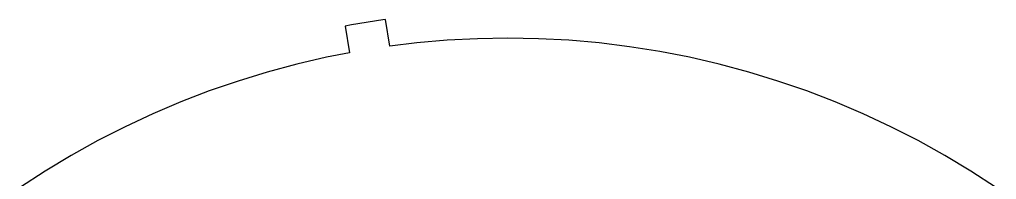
# Model space of a CAD drawing. Header units: metres. Extents: x -310 to 310, y -196 to 260.
# Drawn here: x 50.3 to 169.7, y 89.5 to 109 of the extents above; entities that cross this region are included whole.
import ezdxf

# ---------------------------------------------------------------- set-up
doc = ezdxf.new("R2010")
doc.units = ezdxf.units.M

msp = doc.modelspace()

# ---------------------------------------------------------------- linework, layer by layer
for p, q in [((94.691, 108.929), (90.8987, 108.329)), ((95.0318, 108.971), (94.691, 108.929)), ((95.5553, 105.711), (95.0318, 108.971)), ((90.8987, 108.329), (90.096, 108.173)), ((90.096, 108.173), (90.6194, 104.913)), ((102.557, 106.44), (98.8468, 106.115)), ((106.276, 106.635), (102.557, 106.44)), ((110, 106.7), (106.276, 106.635)), ((113.724, 106.635), (110, 106.7)), ((117.443, 106.44), (113.724, 106.635)), ((121.153, 106.115), (117.443, 106.44)), ((98.8468, 106.115), (95.5553, 105.711)), ((124.85, 105.662), (121.153, 106.115)), ((128.528, 105.079), (124.85, 105.662)), ((132.184, 104.368), (128.528, 105.079)), ((87.8158, 104.368), (84.1869, 103.531)), ((90.6194, 104.913), (87.8158, 104.368)), ((135.813, 103.531), (132.184, 104.368)), ((84.1869, 103.531), (80.5895, 102.567)), ((139.411, 102.567), (135.813, 103.531)), ((77.0279, 101.478), (73.5065, 100.265)), ((80.5895, 102.567), (77.0279, 101.478)), ((142.972, 101.478), (139.411, 102.567)), ((146.494, 100.265), (142.972, 101.478)), ((73.5065, 100.265), (70.0295, 98.9305)), ((149.971, 98.9305), (146.494, 100.265)), ((70.0295, 98.9305), (66.6012, 97.4753)), ((153.399, 97.4753), (149.971, 98.9305)), ((66.6012, 97.4753), (63.2258, 95.9013)), ((156.774, 95.9013), (153.399, 97.4753)), ((63.2258, 95.9013), (59.9074, 94.2105)), ((160.093, 94.2105), (156.774, 95.9013)), ((59.9074, 94.2105), (56.65, 92.4049)), ((163.35, 92.4049), (160.093, 94.2105)), ((56.65, 92.4049), (53.4576, 90.4867)), ((166.542, 90.4867), (163.35, 92.4049)), ((53.4576, 90.4867), (50.3341, 88.4583)), ((169.666, 88.4583), (166.542, 90.4867))]:
    msp.add_line(p, q)

doc.saveas('drawing.dxf')
